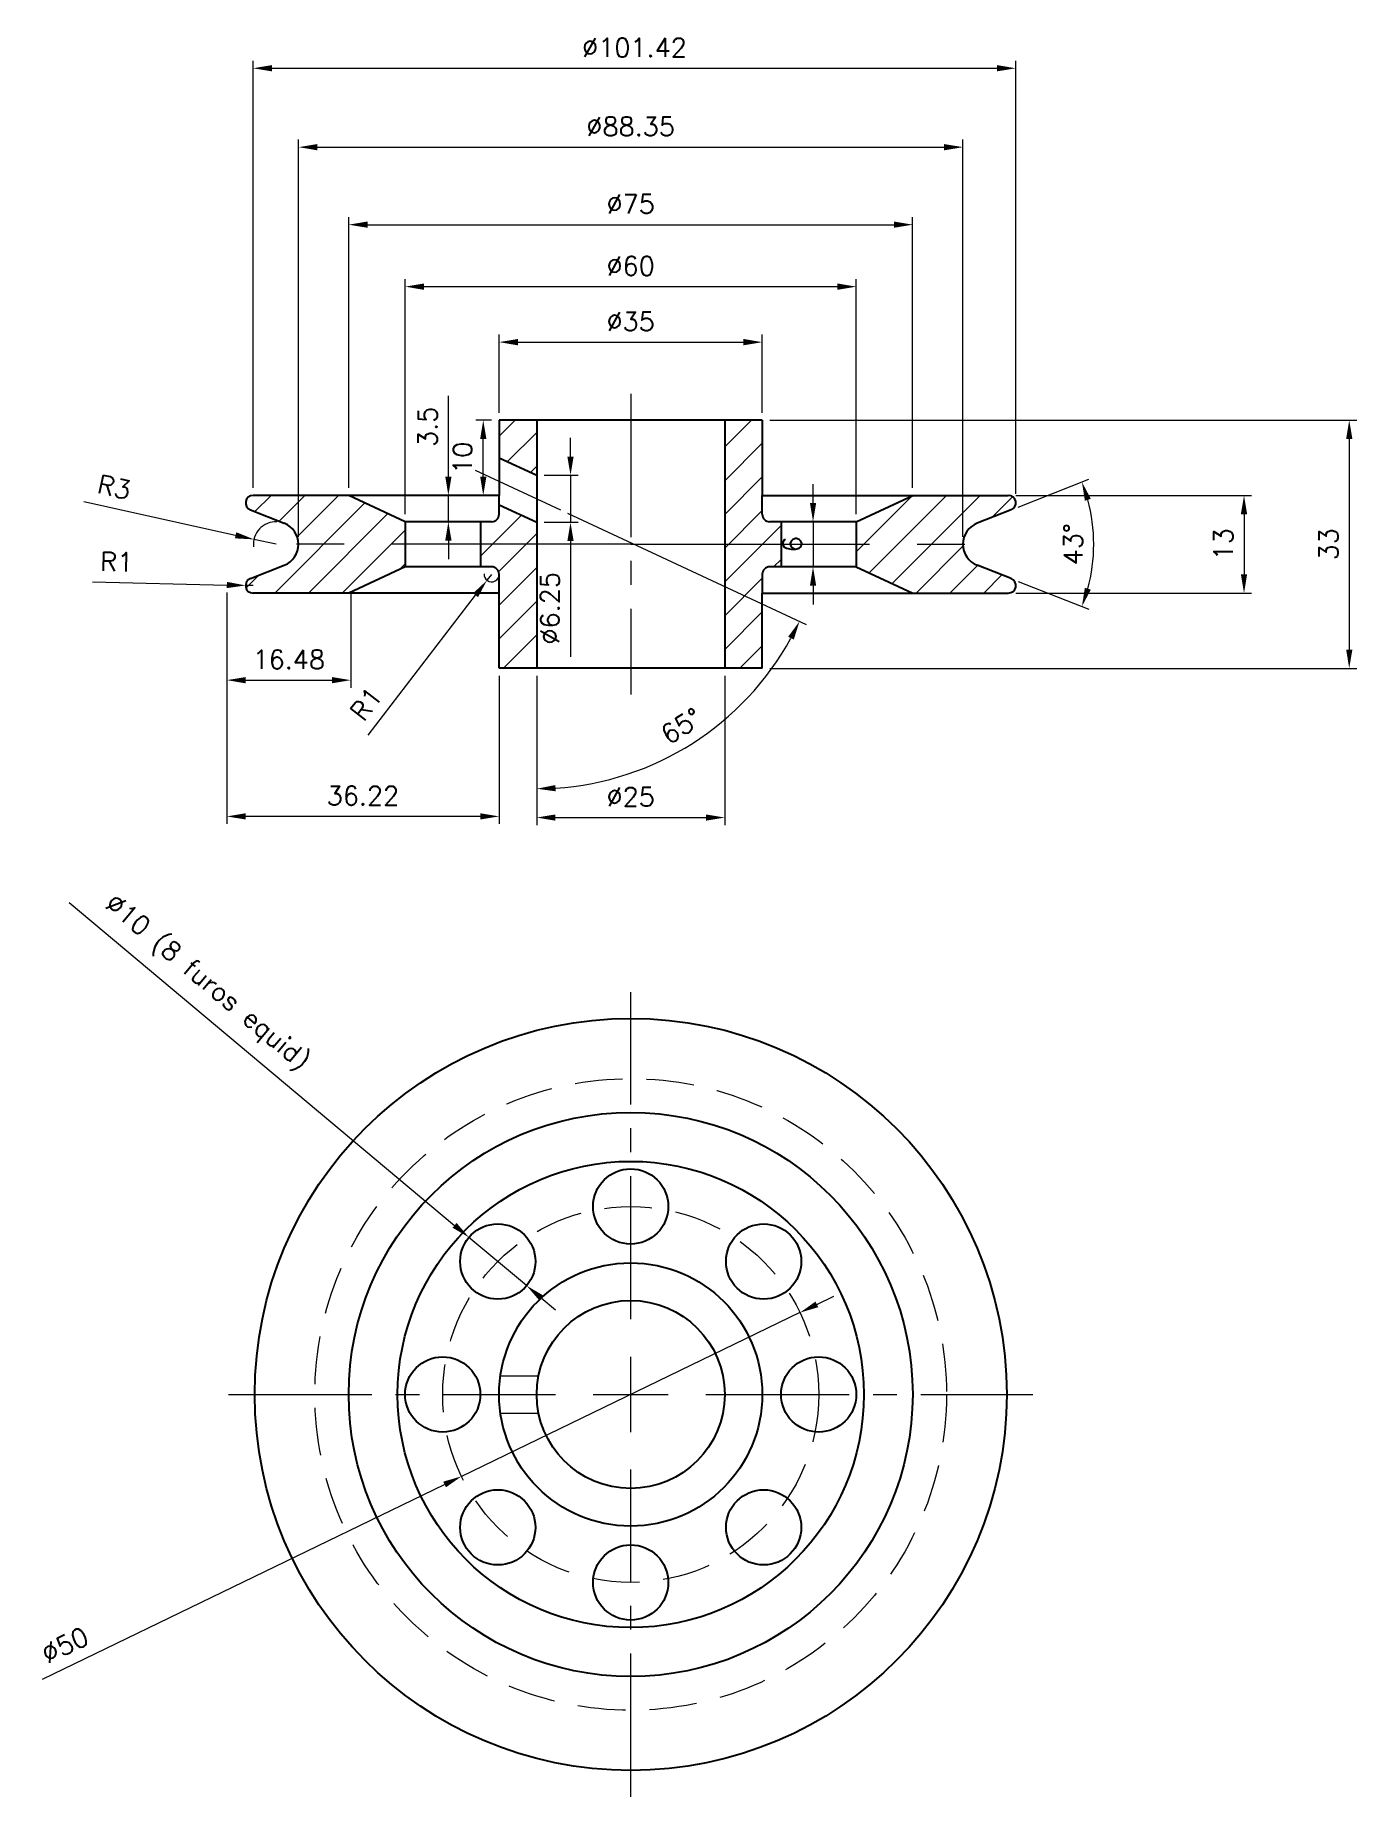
# Model space of a CAD drawing. Header units: millimetres. Extents: x 729 to 5755, y 1687 to 2346.
# Drawn here: x 728.6 to 904.3, y 1687 to 1921.2 of the extents above.
import ezdxf

# ---------------------------------------------------------------- set-up
doc = ezdxf.new("R2010")
doc.units = ezdxf.units.MM
for name, pattern in [('CENTER', [50.8, 31.75, -6.35, 6.35, -6.35]), ('CENTER2', [28.575, 19.05, -3.175, 3.175, -3.175]), ('DASHED2', [9.525, 6.35, -3.175])]:
    doc.linetypes.add(name, pattern=pattern)
for name, color, linetype, lineweight in [('CENTRO', 1, 'CENTER', 5), ('CONTORNO 1', 3, 'Continuous', 25), ('COTA', 1, 'Continuous', 13), ('HACHURA', 1, 'Continuous', 13), ('TRACEJADA', 1, 'DASHED2', 13)]:
    doc.layers.add(name, color=color, linetype=linetype, lineweight=lineweight)
doc.styles.add('ROMANS', font='romans.shx')
doc.dimstyles.new('Padrão', dxfattribs={"dimtxt": 2.5, "dimasz": 2.5, "dimexe": 1, "dimexo": 1, "dimgap": 1.5, "dimtad": 1, "dimdsep": 46, "dimtxsty": 'ROMANS', "dimblk1": 'ARCHTICK', "dimblk2": 'OBLIQUE', "dimcen": 2.5, "dimclrd": 1, "dimclre": 1, "dimclrt": 2, "dimadec": 0, "dimazin": 2, "dimtfac": 1, "dimtmove": 0, "dimatfit": 3, "dimfxl": 0, "dimlwd": -1, "dimlwe": -1, "dimarcsym": 0})

# ---------------------------------------------------------------- blocks, each defined once
blk = doc.blocks.new('*U6')
at = {"layer": 'CENTRO', "color": 0, "linetype": 'CENTER2'}
for p, q in [((0, 10), (0, 53.5)), ((-53.5, 0), (-10, 0)), ((10, 0), (53.5, 0)), ((0, -53.5), (0, -10))]:
    blk.add_line(p, q, dxfattribs=at)
at = {"layer": 'CENTRO', "color": 0, "linetype": 'Continuous'}
for p, q in [((0, -5), (0, 5)), ((-5, 0), (5, 0))]:
    blk.add_line(p, q, dxfattribs=at)
blk = doc.blocks.new('*U7')
at = {"layer": 'CONTORNO 1'}
blk.add_circle((0, 0), 5, dxfattribs=at)
blk = doc.blocks.new('*U8')
at = {"layer": 'CONTORNO 1', "color": 0, "linetype": 'ByBlock', "lineweight": -2}
blk.add_blockref('*U7', (807.76, 1765.46), dxfattribs=at)
for p, rotation in [((790.09, 1758.14), 45.00000000000001), ((825.44, 1758.14), 315.0000000000001), ((782.76, 1740.46), 90), ((832.76, 1740.46), 270), ((790.09, 1722.78), 135), ((825.44, 1722.78), 225.0000000000001), ((807.76, 1715.46), 180)]:
    blk.add_blockref('*U7', p, dxfattribs=dict(at, rotation=rotation))
blk = doc.blocks.new('*U9')
at = {"layer": 'CENTRO', "color": 0, "linetype": 'CENTER2'}
blk.add_line((0, 20), (0, -20), dxfattribs=at)
blk = doc.blocks.new('*U10')
at = {"layer": 'CENTRO', "color": 0, "linetype": 'CENTER2'}
blk.add_line((-5.67, 2.65), (5.67, -2.65), dxfattribs=at)
blk = doc.blocks.new('*D11')
at = {"layer": 'COTA', "color": 1}
for p, q in [((733.08, 1805.86), (784.34, 1762.95)), ((793.92, 1754.93), (786.25, 1761.35)), ((795.84, 1753.32), (797.75, 1751.72))]:
    blk.add_line(p, q, dxfattribs=at)
for points in [[(784.6, 1763.27), (784.07, 1762.63), (786.25, 1761.35)], [(796.1, 1753.64), (795.57, 1753), (793.92, 1754.93)]]:
    blk.add_solid(points, dxfattribs=at)
at = {"layer": 'Defpoints', "color": 0}
for p in [(786.25, 1761.35), (793.92, 1754.93)]:
    blk.add_point(p, dxfattribs=at)
at = {"layer": 'COTA', "color": 2, "insert": (751.3, 1795.05), "char_height": 2.5, "attachment_point": 5, "rotation": 320.0615, "style": 'ROMANS'}
blk.add_mtext('∅10 (8 furos equid)', dxfattribs=at)
blk = doc.blocks.new('_ArchTick')
at = {"color": 0, "linetype": 'ByBlock', "const_width": 0.15}
blk.add_lwpolyline([(-0.5, -0.5), (0.5, 0.5)], dxfattribs=at)
blk = doc.blocks.new('_Oblique')
at = {"color": 0, "linetype": 'ByBlock', "lineweight": -2}
blk.add_line((-0.5, -0.5), (0.5, 0.5), dxfattribs=at)
blk = doc.blocks.new('*D12')
at = {"layer": 'COTA', "color": 1}
for p, q in [((832.52, 1752.43), (834.77, 1753.52)), ((830.27, 1751.34), (785.26, 1729.57)), ((729.53, 1702.61), (783.01, 1728.48))]:
    blk.add_line(p, q, dxfattribs=at)
for points in [[(832.34, 1752.81), (832.7, 1752.06), (830.27, 1751.34)], [(782.83, 1728.86), (783.19, 1728.11), (785.26, 1729.57)]]:
    blk.add_solid(points, dxfattribs=at)
at = {"layer": 'Defpoints', "color": 0}
for p in [(830.27, 1751.34), (785.26, 1729.57)]:
    blk.add_point(p, dxfattribs=at)
at = {"layer": 'COTA', "color": 2, "insert": (732.52, 1707.12), "char_height": 2.5, "attachment_point": 5, "rotation": 25.8143, "style": 'ROMANS'}
blk.add_mtext('∅50', dxfattribs=at)
blk = doc.blocks.new('*D13')
at = {"layer": 'COTA', "color": 1}
for p, q in [((826.26, 1870.02), (904.32, 1870.02)), ((903.32, 1867.52), (903.32, 1839.52)), ((826.26, 1837.02), (904.32, 1837.02))]:
    blk.add_line(p, q, dxfattribs=at)
for points in [[(902.91, 1867.52), (903.74, 1867.52), (903.32, 1870.02)], [(902.91, 1839.52), (903.74, 1839.52), (903.32, 1837.02)]]:
    blk.add_solid(points, dxfattribs=at)
at = {"layer": 'Defpoints', "color": 0}
for p in [(825.26, 1870.02), (825.26, 1837.02), (903.32, 1837.02)]:
    blk.add_point(p, dxfattribs=at)
at = {"layer": 'COTA', "color": 2, "insert": (900.57, 1853.52), "char_height": 2.5, "attachment_point": 5, "rotation": 90, "style": 'ROMANS'}
blk.add_mtext('33', dxfattribs=at)
blk = doc.blocks.new('*D14')
at = {"layer": 'COTA', "color": 1}
for p, q in [((858.98, 1860.02), (890.33, 1860.02)), ((889.33, 1857.52), (889.33, 1849.52)), ((858.98, 1847.02), (890.33, 1847.02))]:
    blk.add_line(p, q, dxfattribs=at)
for points in [[(888.91, 1857.52), (889.74, 1857.52), (889.33, 1860.02)], [(888.91, 1849.52), (889.74, 1849.52), (889.33, 1847.02)]]:
    blk.add_solid(points, dxfattribs=at)
at = {"layer": 'Defpoints', "color": 0}
for p in [(857.98, 1860.02), (857.98, 1847.02), (889.33, 1847.02)]:
    blk.add_point(p, dxfattribs=at)
at = {"layer": 'COTA', "color": 2, "insert": (886.58, 1853.52), "char_height": 2.5, "attachment_point": 5, "rotation": 90, "style": 'ROMANS'}
blk.add_mtext('13', dxfattribs=at)
blk = doc.blocks.new('*D15')
at = {"layer": 'COTA', "color": 1}
for p, q in [((832.01, 1859.02), (832.01, 1861.52)), ((832.01, 1856.52), (832.01, 1850.52)), ((832.01, 1848.02), (832.01, 1845.52))]:
    blk.add_line(p, q, dxfattribs=at)
for points in [[(831.6, 1859.02), (832.43, 1859.02), (832.01, 1856.52)], [(831.6, 1848.02), (832.43, 1848.02), (832.01, 1850.52)]]:
    blk.add_solid(points, dxfattribs=at)
at = {"layer": 'Defpoints', "color": 0}
for p in [(832.01, 1856.52), (832.01, 1850.52), (832.01, 1850.52)]:
    blk.add_point(p, dxfattribs=at)
at = {"layer": 'COTA', "color": 2, "insert": (829.26, 1853.52), "char_height": 2.5, "attachment_point": 5, "rotation": 90, "style": 'ROMANS'}
blk.add_mtext('6', dxfattribs=at)
blk = doc.blocks.new('*D16')
at = {"layer": 'COTA', "color": 1}
for p, q in [((795.26, 1836.02), (795.26, 1816.18)), ((820.26, 1836.02), (820.26, 1816.18)), ((797.76, 1817.18), (817.76, 1817.18))]:
    blk.add_line(p, q, dxfattribs=at)
for points in [[(797.76, 1817.59), (797.76, 1816.76), (795.26, 1817.18)], [(817.76, 1817.59), (817.76, 1816.76), (820.26, 1817.18)]]:
    blk.add_solid(points, dxfattribs=at)
at = {"layer": 'Defpoints', "color": 0}
for p in [(795.26, 1837.02), (820.26, 1837.02), (820.26, 1817.18)]:
    blk.add_point(p, dxfattribs=at)
at = {"layer": 'COTA', "color": 2, "insert": (807.76, 1819.93), "char_height": 2.5, "attachment_point": 5, "style": 'ROMANS'}
blk.add_mtext('%%C25', dxfattribs=at)
blk = doc.blocks.new('*D17')
at = {"layer": 'COTA', "color": 1}
for p, q in [((789.26, 1849.52), (788.65, 1848.73)), ((772.83, 1828.12), (787.13, 1846.75))]:
    blk.add_line(p, q, dxfattribs=at)
blk.add_arc((789.26, 1849.52), 1, 175.1862, 0, dxfattribs=at)
blk.add_solid([(786.8, 1847), (787.46, 1846.49), (788.65, 1848.73)], dxfattribs=at)
at = {"layer": 'Defpoints', "color": 0}
for p in [(788.65, 1848.73), (789.26, 1849.52)]:
    blk.add_point(p, dxfattribs=at)
at = {"layer": 'COTA', "color": 2, "insert": (772.58, 1832.31), "char_height": 2.5, "attachment_point": 5, "rotation": 52.482, "style": 'ROMANS'}
blk.add_mtext('R1', dxfattribs=at)
blk = doc.blocks.new('*D18')
at = {"layer": 'COTA', "color": 1}
for p, q in [((735.03, 1859.19), (755.22, 1854.72)), ((760.59, 1853.52), (757.66, 1854.17))]:
    blk.add_line(p, q, dxfattribs=at)
blk.add_arc((760.59, 1853.52), 3, 87.5735, 186.5892, dxfattribs=at)
blk.add_solid([(755.31, 1855.12), (755.13, 1854.31), (757.66, 1854.17)], dxfattribs=at)
at = {"layer": 'Defpoints', "color": 0}
for p in [(757.66, 1854.17), (760.59, 1853.52)]:
    blk.add_point(p, dxfattribs=at)
at = {"layer": 'COTA', "color": 2, "insert": (739.07, 1861.12), "char_height": 2.5, "attachment_point": 5, "rotation": 347.4906, "style": 'ROMANS'}
blk.add_mtext('R3', dxfattribs=at)
blk = doc.blocks.new('*D19')
at = {"layer": 'COTA', "color": 1}
for p, q in [((736.17, 1848.51), (754.05, 1848.1)), ((757.54, 1848.02), (756.54, 1848.05))]:
    blk.add_line(p, q, dxfattribs=at)
blk.add_solid([(754.06, 1848.52), (754.04, 1847.69), (756.54, 1848.05)], dxfattribs=at)
at = {"layer": 'Defpoints', "color": 0}
for p in [(756.54, 1848.05), (757.54, 1848.02)]:
    blk.add_point(p, dxfattribs=at)
at = {"layer": 'COTA', "color": 2, "insert": (739.4, 1851.19), "char_height": 2.5, "attachment_point": 5, "rotation": 358.6851, "style": 'ROMANS'}
blk.add_mtext('R1', dxfattribs=at)
blk = doc.blocks.new('*D20')
at = {"layer": 'COTA', "color": 1}
for p, q in [((783.51, 1862.52), (783.51, 1873.26)), ((783.51, 1856.52), (783.51, 1860.02)), ((783.51, 1854.02), (783.51, 1851.52))]:
    blk.add_line(p, q, dxfattribs=at)
for points in [[(783.1, 1862.52), (783.93, 1862.52), (783.51, 1860.02)], [(783.1, 1854.02), (783.93, 1854.02), (783.51, 1856.52)]]:
    blk.add_solid(points, dxfattribs=at)
at = {"layer": 'Defpoints', "color": 0}
for p in [(783.51, 1860.02), (783.51, 1860.02), (783.51, 1856.52)]:
    blk.add_point(p, dxfattribs=at)
at = {"layer": 'COTA', "color": 2, "insert": (780.76, 1869.14), "char_height": 2.5, "attachment_point": 5, "rotation": 90, "style": 'ROMANS'}
blk.add_mtext('3.5', dxfattribs=at)
blk = doc.blocks.new('*D21')
at = {"layer": 'COTA', "color": 1}
for p, q in [((789.26, 1870.02), (787.15, 1870.02)), ((788.15, 1862.52), (788.15, 1867.52)), ((789.26, 1860.02), (787.15, 1860.02))]:
    blk.add_line(p, q, dxfattribs=at)
for points in [[(787.74, 1867.52), (788.57, 1867.52), (788.15, 1870.02)], [(787.74, 1862.52), (788.57, 1862.52), (788.15, 1860.02)]]:
    blk.add_solid(points, dxfattribs=at)
at = {"layer": 'Defpoints', "color": 0}
for p in [(788.15, 1870.02), (790.26, 1870.02), (790.26, 1860.02)]:
    blk.add_point(p, dxfattribs=at)
at = {"layer": 'COTA', "color": 2, "insert": (785.4, 1865.02), "char_height": 2.5, "attachment_point": 5, "rotation": 90, "style": 'ROMANS'}
blk.add_mtext('10', dxfattribs=at)
blk = doc.blocks.new('*D22')
at = {"layer": 'COTA', "color": 1}
for p, q in [((799.76, 1865.19), (799.76, 1867.69)), ((796.26, 1862.69), (800.76, 1862.69)), ((799.76, 1862.69), (799.76, 1856.44)), ((796.26, 1856.44), (800.76, 1856.44)), ((799.76, 1853.94), (799.76, 1838.56))]:
    blk.add_line(p, q, dxfattribs=at)
for points in [[(799.34, 1865.19), (800.17, 1865.19), (799.76, 1862.69)], [(799.34, 1853.94), (800.17, 1853.94), (799.76, 1856.44)]]:
    blk.add_solid(points, dxfattribs=at)
at = {"layer": 'Defpoints', "color": 0}
for p in [(795.26, 1862.69), (795.26, 1856.44), (799.76, 1856.44)]:
    blk.add_point(p, dxfattribs=at)
at = {"layer": 'COTA', "color": 2, "insert": (797.01, 1845), "char_height": 2.5, "attachment_point": 5, "rotation": 90, "style": 'ROMANS'}
blk.add_mtext('%%C6.25', dxfattribs=at)
blk = doc.blocks.new('*D23')
at = {"layer": 'COTA', "color": 1}
for p, q in [((754.05, 1847.1), (754.05, 1816.33)), ((790.26, 1836.02), (790.26, 1816.33)), ((787.76, 1817.33), (756.55, 1817.33))]:
    blk.add_line(p, q, dxfattribs=at)
for points in [[(756.55, 1817.75), (756.55, 1816.92), (754.05, 1817.33)], [(787.76, 1817.75), (787.76, 1816.92), (790.26, 1817.33)]]:
    blk.add_solid(points, dxfattribs=at)
at = {"layer": 'Defpoints', "color": 0}
for p in [(754.05, 1848.1), (790.26, 1837.02), (754.05, 1817.33)]:
    blk.add_point(p, dxfattribs=at)
at = {"layer": 'COTA', "color": 2, "insert": (772.15, 1820.08), "char_height": 2.5, "attachment_point": 5, "style": 'ROMANS'}
blk.add_mtext('36.22', dxfattribs=at)
blk = doc.blocks.new('*D24')
at = {"layer": 'COTA', "color": 1}
for p, q in [((754.05, 1847.1), (754.05, 1834.45)), ((770.53, 1847.1), (770.53, 1834.45)), ((756.55, 1835.45), (768.03, 1835.45))]:
    blk.add_line(p, q, dxfattribs=at)
for points in [[(756.55, 1835.86), (756.55, 1835.03), (754.05, 1835.45)], [(768.03, 1835.86), (768.03, 1835.03), (770.53, 1835.45)]]:
    blk.add_solid(points, dxfattribs=at)
at = {"layer": 'Defpoints', "color": 0}
for p in [(754.05, 1848.1), (770.53, 1848.1), (770.53, 1835.45)]:
    blk.add_point(p, dxfattribs=at)
at = {"layer": 'COTA', "color": 2, "insert": (762.29, 1838.2), "char_height": 2.5, "attachment_point": 5, "style": 'ROMANS'}
blk.add_mtext('16.48', dxfattribs=at)
blk = doc.blocks.new('*D25')
at = {"layer": 'COTA', "color": 1}
for p, q in [((757.54, 1861.02), (757.54, 1917.82)), ((760.04, 1916.82), (856.47, 1916.82)), ((858.97, 1860.21), (858.97, 1917.82))]:
    blk.add_line(p, q, dxfattribs=at)
for points in [[(760.04, 1917.24), (760.04, 1916.41), (757.54, 1916.82)], [(856.47, 1917.24), (856.47, 1916.41), (858.97, 1916.82)]]:
    blk.add_solid(points, dxfattribs=at)
at = {"layer": 'Defpoints', "color": 0}
for p in [(858.97, 1916.82), (757.54, 1860.02), (858.97, 1859.21)]:
    blk.add_point(p, dxfattribs=at)
at = {"layer": 'COTA', "color": 2, "insert": (808.26, 1919.57), "char_height": 2.5, "attachment_point": 5, "style": 'ROMANS'}
blk.add_mtext('%%C101.42', dxfattribs=at)
blk = doc.blocks.new('*D26')
at = {"layer": 'COTA', "color": 1}
for p, q in [((763.59, 1854.52), (763.59, 1907.33)), ((851.94, 1854.52), (851.94, 1907.33)), ((766.09, 1906.33), (849.44, 1906.33))]:
    blk.add_line(p, q, dxfattribs=at)
for points in [[(766.09, 1906.74), (766.09, 1905.91), (763.59, 1906.33)], [(849.44, 1906.74), (849.44, 1905.91), (851.94, 1906.33)]]:
    blk.add_solid(points, dxfattribs=at)
at = {"layer": 'Defpoints', "color": 0}
for p in [(851.94, 1906.33), (763.59, 1853.52), (851.94, 1853.52)]:
    blk.add_point(p, dxfattribs=at)
at = {"layer": 'COTA', "color": 2, "insert": (807.76, 1909.08), "char_height": 2.5, "attachment_point": 5, "style": 'ROMANS'}
blk.add_mtext('%%C88.35', dxfattribs=at)
blk = doc.blocks.new('*D27')
at = {"layer": 'COTA', "color": 1}
for p, q in [((770.26, 1861.02), (770.26, 1897.02)), ((772.76, 1896.02), (842.76, 1896.02)), ((845.26, 1861.02), (845.26, 1897.02))]:
    blk.add_line(p, q, dxfattribs=at)
for points in [[(772.76, 1896.44), (772.76, 1895.61), (770.26, 1896.02)], [(842.76, 1896.44), (842.76, 1895.61), (845.26, 1896.02)]]:
    blk.add_solid(points, dxfattribs=at)
at = {"layer": 'Defpoints', "color": 0}
for p in [(845.26, 1896.02), (770.26, 1860.02), (845.26, 1860.02)]:
    blk.add_point(p, dxfattribs=at)
at = {"layer": 'COTA', "color": 2, "insert": (807.76, 1898.77), "char_height": 2.5, "attachment_point": 5, "style": 'ROMANS'}
blk.add_mtext('%%C75', dxfattribs=at)
blk = doc.blocks.new('*D28')
at = {"layer": 'COTA', "color": 1}
for p, q in [((777.76, 1857.52), (777.76, 1888.78)), ((837.76, 1857.52), (837.76, 1888.78)), ((780.26, 1887.78), (835.26, 1887.78))]:
    blk.add_line(p, q, dxfattribs=at)
for points in [[(780.26, 1888.2), (780.26, 1887.36), (777.76, 1887.78)], [(835.26, 1888.2), (835.26, 1887.36), (837.76, 1887.78)]]:
    blk.add_solid(points, dxfattribs=at)
at = {"layer": 'Defpoints', "color": 0}
for p in [(837.76, 1887.78), (777.76, 1856.52), (837.76, 1856.52)]:
    blk.add_point(p, dxfattribs=at)
at = {"layer": 'COTA', "color": 2, "insert": (807.76, 1890.53), "char_height": 2.5, "attachment_point": 5, "style": 'ROMANS'}
blk.add_mtext('%%C60', dxfattribs=at)
blk = doc.blocks.new('*D29')
at = {"layer": 'COTA', "color": 1}
for p, q in [((790.26, 1871.02), (790.26, 1881.4)), ((825.26, 1871.02), (825.26, 1881.4)), ((792.76, 1880.4), (822.76, 1880.4))]:
    blk.add_line(p, q, dxfattribs=at)
for points in [[(792.76, 1880.82), (792.76, 1879.98), (790.26, 1880.4)], [(822.76, 1880.82), (822.76, 1879.98), (825.26, 1880.4)]]:
    blk.add_solid(points, dxfattribs=at)
at = {"layer": 'Defpoints', "color": 0}
for p in [(825.26, 1880.4), (790.26, 1870.02), (825.26, 1870.02)]:
    blk.add_point(p, dxfattribs=at)
at = {"layer": 'COTA', "color": 2, "insert": (807.76, 1883.15), "char_height": 2.5, "attachment_point": 5, "style": 'ROMANS'}
blk.add_mtext('%%C35', dxfattribs=at)
blk = doc.blocks.new('*D30')
at = {"layer": 'COTA', "color": 1}
for p, q in [((859.28, 1858.46), (868.7, 1862.18)), ((859.28, 1848.59), (868.7, 1844.87))]:
    blk.add_line(p, q, dxfattribs=at)
blk.add_arc((846.76, 1853.52), 22.58, 344.8212, 15.1788, dxfattribs=at)
for points in [[(868.16, 1859.31), (868.95, 1859.57), (867.77, 1861.81)], [(868.95, 1847.48), (868.16, 1847.74), (867.77, 1845.24)]]:
    blk.add_solid(points, dxfattribs=at)
at = {"layer": 'Defpoints', "color": 0}
for p in [(858.35, 1858.09), (853.84, 1856.31), (853.84, 1850.73), (869.17, 1850.7), (858.35, 1848.95)]:
    blk.add_point(p, dxfattribs=at)
at = {"layer": 'COTA', "color": 2, "insert": (866.6, 1853.52), "char_height": 2.5, "attachment_point": 5, "rotation": 90, "style": 'ROMANS'}
blk.add_mtext('43°', dxfattribs=at)
blk = doc.blocks.new('*D31')
at = {"layer": 'COTA', "color": 1}
for p, q in [((799.34, 1857.66), (831.11, 1842.84)), ((795.26, 1836.02), (795.26, 1820.01))]:
    blk.add_line(p, q, dxfattribs=at)
blk.add_arc((795.26, 1859.57), 38.56, 273.7155, 331.2676, dxfattribs=at)
for points in [[(828.7, 1841.22), (829.45, 1840.84), (830.21, 1843.26)], [(797.78, 1820.67), (797.75, 1821.5), (795.26, 1821.01)]]:
    blk.add_solid(points, dxfattribs=at)
at = {"layer": 'Defpoints', "color": 0}
for p in [(795.26, 1870.02), (787.09, 1863.38), (798.43, 1858.09), (795.26, 1837.02), (809.5, 1823.73)]:
    blk.add_point(p, dxfattribs=at)
at = {"layer": 'COTA', "color": 2, "insert": (814.5, 1829.36), "char_height": 2.5, "attachment_point": 5, "rotation": 32.4916, "style": 'ROMANS'}
blk.add_mtext('65°', dxfattribs=at)

msp = doc.modelspace()

# ---------------------------------------------------------------- hatches: boundary and pattern name
at = {"layer": 'HACHURA'}
h = msp.add_hatch(dxfattribs=at)
h.set_pattern_fill('ANSI31', color=256)
h.paths.add_polyline_path([(795.264, 1870.024), (790.264, 1870.024), (790.264, 1865.024), (795.264, 1862.691)])
h.paths.add_polyline_path([(795.264, 1856.441), (790.264, 1858.774), (790.264, 1857.524, -0.4142136), (789.264, 1856.524), (787.764, 1856.524), (787.764, 1853.524), (795.264, 1853.524)])
h.paths.add_polyline_path([(795.264, 1853.524), (787.764, 1853.524), (787.764, 1850.524), (789.264, 1850.524, -0.4142136), (790.264, 1849.524), (790.264, 1847.024), (790.264, 1837.024), (795.264, 1837.024)])
h.paths.add_polyline_path([(825.264, 1870.024), (820.264, 1870.024), (820.264, 1853.524), (827.764, 1853.524), (827.764, 1856.524), (826.264, 1856.524, -0.4142136), (825.264, 1857.524), (825.264, 1860.024)])
h.paths.add_polyline_path([(825.264, 1847.024), (825.264, 1849.524, -0.4142136), (826.264, 1850.524), (827.764, 1850.524), (827.764, 1853.524), (820.264, 1853.524), (820.264, 1837.024), (825.264, 1837.024)])
h = msp.add_hatch(dxfattribs=at)
h.set_pattern_fill('ANSI31', color=256)
h.paths.add_polyline_path([(770.264, 1860.024), (757.545, 1860.024, 0.8278223), (757.178, 1858.094), (761.688, 1856.315, -0.3079977), (763.587, 1853.524), (777.764, 1853.524), (777.764, 1856.524)])
h.paths.add_polyline_path([(777.764, 1853.524), (763.587, 1853.524, -0.3079977), (761.688, 1850.733), (757.178, 1848.954, 0.8278223), (757.545, 1847.024), (770.264, 1847.024), (777.764, 1850.524)])
h.paths.add_polyline_path([(858.35, 1858.094, 0.8278223), (857.983, 1860.024), (845.264, 1860.024), (837.764, 1856.524), (837.764, 1853.524), (851.94, 1853.524, -0.3079977), (853.84, 1856.315)])
h.paths.add_polyline_path([(853.84, 1850.733, -0.3079977), (851.94, 1853.524), (837.764, 1853.524), (837.764, 1850.524), (845.264, 1847.024), (857.983, 1847.024, 0.8278223), (858.35, 1848.954)])

# ---------------------------------------------------------------- linework, layer by layer
at = {"layer": 'CENTRO'}
for q in [(757.764, 1853.524), (857.764, 1853.524)]:
    msp.add_line((807.764, 1853.524), q, dxfattribs=at)
at = {"layer": 'CONTORNO 1'}
for p, q in [((825.264, 1870.024), (790.264, 1870.024)), ((790.264, 1870.024), (790.264, 1860.024)), ((795.264, 1870.024), (795.264, 1837.024)), ((820.264, 1870.024), (820.264, 1837.024)), ((825.264, 1870.024), (825.264, 1860.024)), ((790.264, 1865.024), (795.259, 1862.693)), ((790.264, 1860.024), (757.545, 1860.024)), ((777.764, 1856.524), (770.264, 1860.024)), ((790.264, 1857.524), (790.264, 1860.024)), ((825.264, 1860.024), (857.983, 1860.024)), ((825.264, 1857.524), (825.264, 1860.024)), ((837.764, 1856.524), (845.264, 1860.024)), ((757.178, 1858.094), (761.688, 1856.315)), ((790.264, 1858.774), (795.264, 1856.441)), ((858.35, 1858.094), (853.84, 1856.315)), ((777.764, 1856.524), (777.764, 1850.524)), ((789.264, 1856.524), (777.764, 1856.524)), ((787.764, 1856.524), (787.764, 1850.524)), ((837.764, 1856.524), (826.264, 1856.524)), ((827.764, 1856.524), (827.764, 1850.524)), ((837.764, 1856.524), (837.764, 1850.524)), ((757.178, 1848.954), (761.688, 1850.733)), ((858.35, 1848.954), (853.84, 1850.733)), ((777.764, 1850.524), (770.264, 1847.024)), ((789.264, 1850.524), (777.764, 1850.524)), ((790.264, 1847.024), (790.264, 1849.524)), ((825.264, 1849.524), (825.264, 1847.024)), ((837.764, 1850.524), (826.264, 1850.524)), ((837.764, 1850.524), (845.264, 1847.024)), ((790.264, 1847.024), (757.545, 1847.024)), ((790.264, 1847.024), (757.764, 1847.024)), ((790.264, 1837.024), (790.264, 1847.024)), ((825.264, 1847.024), (857.983, 1847.024)), ((825.264, 1837.024), (825.264, 1847.024)), ((825.264, 1837.024), (790.264, 1837.024))]:
    msp.add_line(p, q, dxfattribs=at)
for radius in [50, 37.5, 31, 17.5, 12.5]:
    msp.add_circle((807.764, 1740.458), radius, dxfattribs=at)
for centre, radius, start, end in [((757.545, 1859.024), 1, 90, 248.47486), ((857.983, 1859.024), 1, 291.52514, 90), ((760.587, 1853.524), 3, 291.52514, 68.47486), ((789.264, 1857.524), 1, 270, 360), ((826.264, 1857.524), 1, 180, 270), ((854.94, 1853.524), 3, 111.52514, 248.47486), ((757.545, 1848.024), 1, 111.52514, 270), ((789.264, 1849.524), 1, 0, 90), ((826.264, 1849.524), 1, 90, 180), ((857.983, 1848.024), 1, 270, 68.47486)]:
    msp.add_arc(centre, radius, start, end, dxfattribs=at)
at = {"layer": 'TRACEJADA'}
for p, q in [((790.443, 1742.958), (795.516, 1742.958)), ((790.443, 1737.958), (795.516, 1737.958))]:
    msp.add_line(p, q, dxfattribs=at)
for radius in [42, 25]:
    msp.add_circle((807.764, 1740.458), radius, dxfattribs=at)

# ---------------------------------------------------------------- block references
at = {"layer": 'CENTRO', "linetype": 'CENTER2'}
for name, p in [('*U9', (807.764, 1853.524)), ('*U10', (792.763, 1860.733)), ('*U6', (807.764, 1740.458))]:
    msp.add_blockref(name, p, dxfattribs=at)
at = {"layer": 'CONTORNO 1'}
msp.add_blockref('*U8', (0, 0), dxfattribs=at)

# ---------------------------------------------------------------- dimensions: what is measured, and where the dimension line sits
at = {"layer": 'COTA'}
for base, p1, p2, picture, middle in [((858.965, 1916.824), (757.545, 1860.024), (858.965, 1859.211), '*D25', (808.255, 1919.574)), ((851.94, 1906.328), (763.587, 1853.524), (851.94, 1853.524), '*D26', (807.764, 1909.078)), ((845.264, 1896.022), (770.264, 1860.024), (845.264, 1860.024), '*D27', (807.764, 1898.772)), ((837.764, 1887.781), (777.764, 1856.524), (837.764, 1856.524), '*D28', (807.764, 1890.531)), ((825.264, 1880.399), (790.264, 1870.024), (825.264, 1870.024), '*D29', (807.764, 1883.149)), ((820.264, 1817.177), (795.264, 1837.024), (820.264, 1837.024), '*D16', (807.764, 1819.927))]:
    dim = msp.add_linear_dim(base=base, p1=p1, p2=p2, text='%%C<>', dimstyle='Padrão', dxfattribs=at)
    dim.commit()
    dim.dimension.update_dxf_attribs({"geometry": picture, "text_midpoint": middle})
for base, p1, p2, picture, middle in [((783.514, 1860.024), (783.514, 1856.524), (783.514, 1860.024), '*D20', (780.764, 1869.143)), ((788.152, 1870.024), (790.264, 1860.024), (790.264, 1870.024), '*D21', (785.402, 1865.024)), ((903.323, 1837.024), (825.264, 1870.024), (825.264, 1837.024), '*D13', (900.573, 1853.524)), ((832.014, 1850.524), (832.014, 1856.524), (832.014, 1850.524), '*D15', (829.264, 1853.524)), ((889.328, 1847.024), (857.983, 1860.024), (857.983, 1847.024), '*D14', (886.578, 1853.524))]:
    dim = msp.add_linear_dim(base=base, p1=p1, p2=p2, angle=90, dimstyle='Padrão', dxfattribs=at)
    dim.commit()
    dim.dimension.update_dxf_attribs({"geometry": picture, "text_midpoint": middle})
for base, line1, line2, picture, middle in [((809.496, 1823.73), ((787.092, 1863.379), (798.433, 1858.087)), ((795.264, 1870.024), (795.264, 1837.024)), '*D31', (814.499, 1829.362)), ((869.169, 1850.704), ((858.35, 1848.954), (853.84, 1850.733)), ((858.35, 1858.094), (853.84, 1856.315)), '*D30', (866.596, 1853.524))]:
    dim = msp.add_angular_dim_2l(base=base, line1=line1, line2=line2, dimstyle='Padrão', dxfattribs=at)
    dim.commit()
    dim.dimension.update_dxf_attribs({"geometry": picture, "text_midpoint": middle})
dim = msp.add_linear_dim(base=(799.757, 1856.441), p1=(795.259, 1862.693), p2=(795.264, 1856.441), angle=90, text='%%C<>', dimstyle='Padrão', dxfattribs=at)
dim.commit()
dim.dimension.update_dxf_attribs({"geometry": '*D22', "text_midpoint": (797.007, 1845)})
for center, mpoint, picture, middle in [((760.587, 1853.524), (757.659, 1854.174), '*D18', (738.471, 1858.431)), ((757.545, 1848.024), (756.545, 1848.047), '*D19', (739.34, 1848.442)), ((789.264, 1849.524), (788.655, 1848.731), '*D17', (774.761, 1830.635))]:
    dim = msp.add_radius_dim(center=center, mpoint=mpoint, dimstyle='Padrão', dxfattribs=at)
    dim.commit()
    dim.dimension.update_dxf_attribs({"geometry": picture, "text_midpoint": middle, "dimtype": 164})
for base, p1, p2, picture, middle in [((754.046, 1817.333), (790.264, 1837.024), (754.046, 1848.104), '*D23', (772.155, 1820.083)), ((770.526, 1835.448), (754.046, 1848.104), (770.526, 1848.104), '*D24', (762.286, 1838.198))]:
    dim = msp.add_linear_dim(base=base, p1=p1, p2=p2, dimstyle='Padrão', dxfattribs=at)
    dim.commit()
    dim.dimension.update_dxf_attribs({"geometry": picture, "text_midpoint": middle})
dim = msp.add_diameter_dim_2p(p1=(793.92, 1754.926), p2=(786.253, 1761.346), text='<> (8 furos equid)', dimstyle='Padrão', dxfattribs=at)
dim.commit()
dim.dimension.update_dxf_attribs({"geometry": '*D11', "text_midpoint": (749.113, 1792.442), "dimtype": 163})
dim = msp.add_diameter_dim_2p(p1=(830.269, 1751.345), p2=(785.259, 1729.572), dimstyle='Padrão', dxfattribs=at)
dim.commit()
dim.dimension.update_dxf_attribs({"geometry": '*D12', "text_midpoint": (733.72, 1704.641), "dimtype": 163})

doc.saveas('drawing.dxf')
